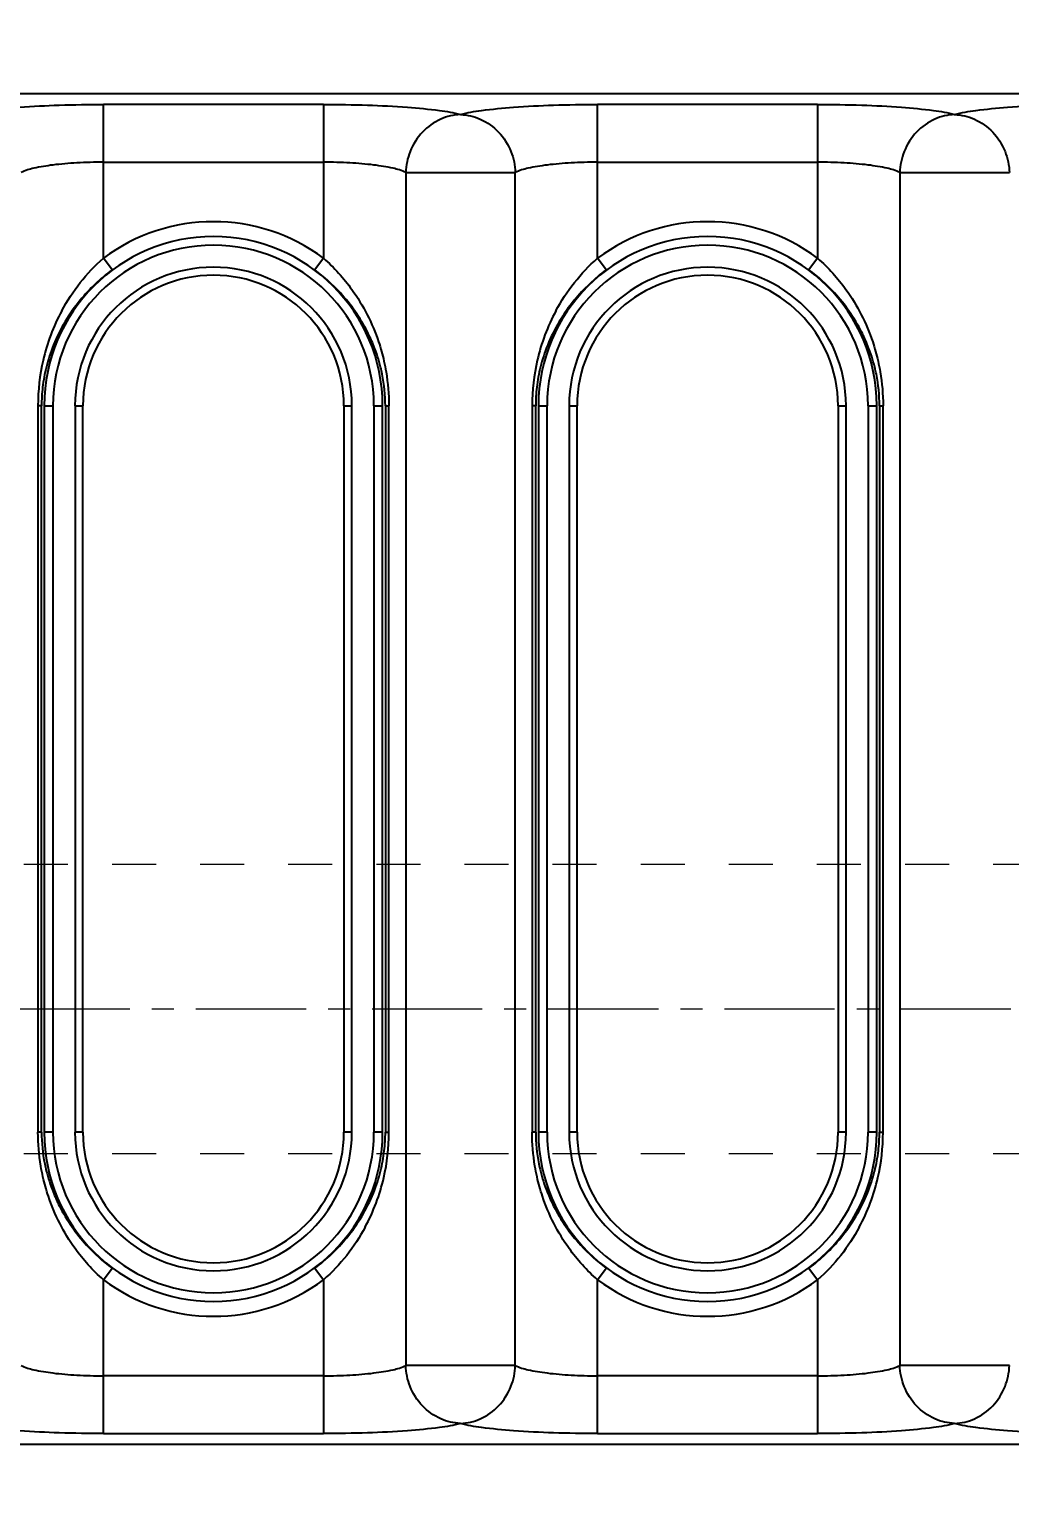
# Model space of a CAD drawing. Header units: millimetres. Extents: x 309 to 11345, y -1340 to 1318.
# Drawn here: x 1053.1 to 1087, y -425.7 to -374.6 of the extents above; entities that cross this region are included whole.
import ezdxf

# ---------------------------------------------------------------- set-up
doc = ezdxf.new("R2010")
doc.units = ezdxf.units.MM
doc.header["$LTSCALE"] = 16.335
doc.header["$PDMODE"] = 3
doc.header["$PDSIZE"] = 0.3125
doc.linetypes.add('CENTER', pattern=[0.6, 0.375, -0.075, 0.075, -0.075])
doc.linetypes.add('HIDDEN', pattern=[0.2, 0.1, -0.1])
doc.layers.get('0').update_dxf_attribs({"linetype": 'CONTINUOUS'})
doc.layers.get('Defpoints').update_dxf_attribs({"linetype": 'CONTINUOUS'})
doc.layers.add('cool', color=153, linetype='HIDDEN', lineweight=9)
doc.styles.get("Standard").update_dxf_attribs({"font": 'txt', "width": 0.8})
doc.dimstyles.get("Standard").update_dxf_attribs({"dimtxt": 0.15625, "dimasz": 0.1875, "dimexe": 0.125, "dimexo": 0.0625, "dimtad": 0, "dimtih": 1, "dimtoh": 1, "dimdsep": 46, "dimtxsty": 'Standard', "dimcen": 0.09, "dimadec": 0, "dimazin": 0, "dimtp": 0.01, "dimtm": 0.01, "dimtfac": 1, "dimtofl": 0, "dimtmove": 0, "dimatfit": 3, "dimfxl": 0, "dimtolj": 1, "dimarcsym": 0})

# ---------------------------------------------------------------- blocks, each defined once
blk = doc.blocks.new('*D108')
at = {"color": 4, "lineweight": -2}
blk.add_line((1291.426, -408.458), (1335.614, -408.458), dxfattribs=at)
at = {"layer": 'Defpoints', "color": 0}
for p in [(1291.364, -408.458), (1335.614, -408.458), (1045.847, -463.458)]:
    blk.add_point(p, dxfattribs=at)
at = {"color": 6, "insert": (1350.281, -408.458), "char_height": 10, "attachment_point": 5}
blk.add_mtext('\\A1;55.00', dxfattribs=at)
blk = doc.blocks.new('*D109')
at = {"color": 4, "lineweight": -2}
blk.add_line((1250.358, -391.101), (1335.614, -391.101), dxfattribs=at)
at = {"layer": 'Defpoints', "color": 0}
for p in [(1250.296, -391.101), (1335.614, -391.101), (1045.847, -463.458)]:
    blk.add_point(p, dxfattribs=at)
at = {"color": 6, "insert": (1351.614, -391.101), "char_height": 10, "attachment_point": 5}
blk.add_mtext('\\A1;72.36', dxfattribs=at)
blk = doc.blocks.new('*D110')
at = {"color": 4, "lineweight": -2}
blk.add_line((1248.11, -321.428), (1335.614, -321.428), dxfattribs=at)
at = {"layer": 'Defpoints', "color": 0}
for p in [(1248.047, -321.428), (1335.614, -321.428), (1045.847, -463.458)]:
    blk.add_point(p, dxfattribs=at)
at = {"color": 6, "insert": (1353.614, -321.428), "char_height": 10, "attachment_point": 5}
blk.add_mtext('\\A1;142.03', dxfattribs=at)
blk = doc.blocks.new('*D111')
at = {"color": 4, "lineweight": -2}
blk.add_line((1273.204, -303.458), (1335.614, -303.458), dxfattribs=at)
at = {"layer": 'Defpoints', "color": 0}
for p in [(1273.141, -303.458), (1335.614, -303.458), (1045.847, -463.458)]:
    blk.add_point(p, dxfattribs=at)
at = {"color": 6, "insert": (1352.281, -303.458), "char_height": 10, "attachment_point": 5}
blk.add_mtext('\\A1;160.00', dxfattribs=at)
blk = doc.blocks.new('*D112')
at = {"color": 4, "lineweight": -2}
blk.add_line((1050.31, -283.428), (1335.614, -283.428), dxfattribs=at)
at = {"layer": 'Defpoints', "color": 0}
for p in [(1050.247, -283.428), (1335.614, -283.428), (1045.847, -463.458)]:
    blk.add_point(p, dxfattribs=at)
at = {"color": 6, "insert": (1352.947, -283.428), "char_height": 10, "attachment_point": 5}
blk.add_mtext('\\A1;180.03', dxfattribs=at)
blk = doc.blocks.new('*D113')
at = {"color": 4, "lineweight": -2}
blk.add_line((1290.91, -258.458), (1335.614, -258.458), dxfattribs=at)
at = {"layer": 'Defpoints', "color": 0}
for p in [(1290.847, -258.458), (1335.614, -258.458), (1045.847, -463.458)]:
    blk.add_point(p, dxfattribs=at)
at = {"color": 6, "insert": (1353.614, -258.458), "char_height": 10, "attachment_point": 5}
blk.add_mtext('\\A1;205.00', dxfattribs=at)
blk = doc.blocks.new('*D122')
at = {"color": 4, "lineweight": -2}
blk.add_line((1107.947, -278.966), (1107.947, -210.167), dxfattribs=at)
at = {"layer": 'Defpoints', "color": 0}
for p in [(1107.947, -210.167), (1107.947, -279.028), (1045.847, -463.458)]:
    blk.add_point(p, dxfattribs=at)
at = {"color": 6, "insert": (1107.947, -196.167), "char_height": 10, "attachment_point": 5, "rotation": 90}
blk.add_mtext('\\A1;62.10', dxfattribs=at)
blk = doc.blocks.new('*D123')
at = {"color": 4, "lineweight": -2}
for p, q in [((1158.43, -230.167), (1158.43, -210.167)), ((1170.647, -250.167), (1158.43, -230.167)), ((1170.647, -278.966), (1170.647, -250.167))]:
    blk.add_line(p, q, dxfattribs=at)
at = {"layer": 'Defpoints', "color": 0}
for p in [(1158.43, -210.167), (1170.647, -279.028), (1045.847, -463.458)]:
    blk.add_point(p, dxfattribs=at)
at = {"color": 6, "insert": (1158.43, -192.167), "char_height": 10, "attachment_point": 5, "rotation": 90}
blk.add_mtext('\\A1;124.80', dxfattribs=at)
blk = doc.blocks.new('*D124')
at = {"color": 4, "lineweight": -2}
for p, q in [((1232.141, -230.167), (1232.141, -210.167)), ((1243.647, -250.167), (1232.141, -230.167)), ((1243.647, -316.966), (1243.647, -250.167))]:
    blk.add_line(p, q, dxfattribs=at)
at = {"layer": 'Defpoints', "color": 0}
for p in [(1232.141, -210.167), (1243.647, -317.028), (1045.847, -463.458)]:
    blk.add_point(p, dxfattribs=at)
at = {"color": 6, "insert": (1232.141, -192.167), "char_height": 10, "attachment_point": 5, "rotation": 90}
blk.add_mtext('\\A1;197.80', dxfattribs=at)
blk = doc.blocks.new('*D125')
at = {"color": 4, "lineweight": -2}
for p, q in [((1243.861, -230.167), (1243.861, -210.167)), ((1245.346, -250.167), (1243.861, -230.167)), ((1245.346, -386.088), (1245.346, -250.167))]:
    blk.add_line(p, q, dxfattribs=at)
at = {"layer": 'Defpoints', "color": 0}
for p in [(1243.861, -210.167), (1245.346, -386.151), (1045.847, -463.458)]:
    blk.add_point(p, dxfattribs=at)
at = {"color": 6, "insert": (1243.861, -192.167), "char_height": 10, "attachment_point": 5, "rotation": 90}
blk.add_mtext('\\A1;199.50', dxfattribs=at)
blk = doc.blocks.new('*D126')
at = {"color": 4, "lineweight": -2}
for p, q in [((1302.014, -230.167), (1302.014, -210.167)), ((1290.847, -234.482), (1302.014, -230.167)), ((1290.847, -254.42), (1290.847, -234.482))]:
    blk.add_line(p, q, dxfattribs=at)
at = {"layer": 'Defpoints', "color": 0}
for p in [(1302.014, -210.167), (1290.847, -254.482), (1045.847, -463.458)]:
    blk.add_point(p, dxfattribs=at)
at = {"color": 6, "insert": (1302.014, -191.501), "char_height": 10, "attachment_point": 5, "rotation": 90}
blk.add_mtext('\\A1;245.00', dxfattribs=at)
blk = doc.blocks.new('*D127')
at = {"color": 4, "lineweight": -2}
blk.add_line((1267.747, -431.966), (1267.747, -210.167), dxfattribs=at)
at = {"layer": 'Defpoints', "color": 0}
for p in [(1267.747, -210.167), (1267.747, -432.028), (1045.847, -463.458)]:
    blk.add_point(p, dxfattribs=at)
at = {"color": 6, "insert": (1267.747, -192.167), "char_height": 10, "attachment_point": 5, "rotation": 90}
blk.add_mtext('\\A1;221.90', dxfattribs=at)
blk = doc.blocks.new('*D128')
at = {"color": 4, "lineweight": -2}
blk.add_line((1175.847, -452.396), (1175.847, -210.167), dxfattribs=at)
at = {"layer": 'Defpoints', "color": 0}
for p in [(1175.847, -210.167), (1175.847, -452.458), (1045.847, -463.458)]:
    blk.add_point(p, dxfattribs=at)
at = {"color": 6, "insert": (1175.847, -193.501), "char_height": 10, "attachment_point": 5, "rotation": 90}
blk.add_mtext('\\A1;130.00', dxfattribs=at)
blk = doc.blocks.new('*D165')
at = {"color": 4, "lineweight": -2}
for p, q in [((1285.656, -229.338), (1285.656, -209.338)), ((1275.847, -249.338), (1285.656, -229.338)), ((1275.847, -386.638), (1275.847, -249.338))]:
    blk.add_line(p, q, dxfattribs=at)
at = {"layer": 'Defpoints', "color": 0}
for p in [(1285.656, -209.338), (1275.847, -386.701), (1045.847, -463.458)]:
    blk.add_point(p, dxfattribs=at)
at = {"color": 6, "insert": (1285.656, -191.338), "char_height": 10, "attachment_point": 5, "rotation": 90}
blk.add_mtext('\\A1;230.00', dxfattribs=at)
blk = doc.blocks.new('*D218')
at = {"color": 4, "lineweight": -2}
blk.add_line((1257.372, -356.458), (1334.895, -356.458), dxfattribs=at)
at = {"layer": 'Defpoints', "color": 0}
for p in [(1257.31, -356.458), (1334.895, -356.458), (1045.847, -463.458)]:
    blk.add_point(p, dxfattribs=at)
at = {"color": 6, "insert": (1351.562, -356.458), "char_height": 10, "attachment_point": 5}
blk.add_mtext('\\A1;107.00', dxfattribs=at)
blk = doc.blocks.new('*D221')
at = {"color": 4, "lineweight": -2}
for p, q in [((1253.827, -229.49), (1253.827, -209.49)), ((1252.91, -249.49), (1253.827, -229.49)), ((1252.91, -351.996), (1252.91, -249.49))]:
    blk.add_line(p, q, dxfattribs=at)
at = {"layer": 'Defpoints', "color": 0}
for p in [(1253.827, -209.49), (1252.91, -352.058), (1045.847, -463.458)]:
    blk.add_point(p, dxfattribs=at)
at = {"color": 6, "insert": (1253.827, -190.823), "char_height": 10, "attachment_point": 5, "rotation": 90}
blk.add_mtext('\\A1;207.06', dxfattribs=at)

msp = doc.modelspace()

# ---------------------------------------------------------------- linework, layer by layer
at = {"color": 7, "linetype": 'Continuous'}
for p, q in [((1106.842, -376.796), (994.907, -376.796)), ((1055.613, -382.481), (1055.613, -377.158)), ((1063.229, -377.158), (1055.613, -377.158)), ((1063.229, -377.158), (1063.229, -382.481)), ((1072.707, -382.481), (1072.707, -377.158)), ((1080.323, -377.158), (1072.707, -377.158)), ((1080.323, -377.158), (1080.323, -382.481)), ((1055.613, -379.158), (1063.229, -379.158)), ((1066.073, -379.51), (1066.073, -420.79)), ((1066.073, -379.51), (1069.864, -379.51)), ((1069.864, -420.79), (1069.864, -379.51)), ((1072.707, -379.158), (1080.323, -379.158)), ((1083.166, -379.51), (1083.166, -420.79)), ((1083.166, -379.51), (1086.957, -379.51)), ((1055.913, -382.883), (1055.613, -382.481)), ((1063.229, -382.481), (1062.929, -382.883)), ((1073.007, -382.883), (1072.707, -382.481)), ((1080.323, -382.481), (1080.023, -382.883)), ((1053.35, -387.581), (1053.35, -412.719)), ((1053.474, -387.581), (1053.35, -387.581)), ((1053.474, -412.719), (1053.474, -387.581)), ((1053.57, -387.581), (1053.57, -412.719)), ((1053.57, -387.581), (1053.871, -387.581)), ((1053.871, -412.719), (1053.871, -387.581)), ((1054.632, -387.581), (1054.632, -412.719)), ((1054.632, -387.581), (1054.908, -387.581)), ((1054.908, -412.719), (1054.908, -387.581)), ((1063.935, -387.581), (1063.935, -412.719)), ((1063.935, -387.581), (1064.211, -387.581)), ((1064.211, -412.719), (1064.211, -387.581)), ((1064.972, -387.581), (1064.972, -412.719)), ((1064.972, -387.581), (1065.273, -387.581)), ((1065.273, -412.719), (1065.273, -387.581)), ((1065.368, -387.581), (1065.368, -412.719)), ((1065.368, -387.581), (1065.493, -387.581)), ((1065.493, -412.719), (1065.493, -387.581)), ((1070.444, -387.581), (1070.444, -412.719)), ((1070.568, -387.581), (1070.444, -387.581)), ((1070.568, -412.719), (1070.568, -387.581)), ((1070.663, -387.581), (1070.663, -412.719)), ((1070.663, -387.581), (1070.964, -387.581)), ((1070.964, -412.719), (1070.964, -387.581)), ((1071.725, -387.581), (1071.725, -412.719)), ((1071.725, -387.581), (1072.001, -387.581)), ((1072.001, -412.719), (1072.001, -387.581)), ((1081.029, -387.581), (1081.029, -412.719)), ((1081.029, -387.581), (1081.304, -387.581)), ((1081.304, -412.719), (1081.304, -387.581)), ((1082.065, -387.581), (1082.065, -412.719)), ((1082.065, -387.581), (1082.366, -387.581)), ((1082.366, -412.719), (1082.366, -387.581)), ((1082.462, -387.581), (1082.462, -412.719)), ((1082.462, -387.581), (1082.586, -387.581)), ((1082.586, -412.719), (1082.586, -387.581)), ((1053.474, -412.719), (1053.35, -412.719)), ((1053.871, -412.719), (1053.57, -412.719)), ((1054.908, -412.719), (1054.632, -412.719)), ((1064.211, -412.719), (1063.935, -412.719)), ((1065.273, -412.719), (1064.972, -412.719)), ((1065.368, -412.719), (1065.493, -412.719)), ((1070.568, -412.719), (1070.444, -412.719)), ((1070.964, -412.719), (1070.663, -412.719)), ((1072.001, -412.719), (1071.725, -412.719)), ((1081.304, -412.719), (1081.029, -412.719)), ((1082.366, -412.719), (1082.065, -412.719)), ((1082.462, -412.719), (1082.586, -412.719)), ((1055.613, -417.819), (1055.913, -417.417)), ((1062.929, -417.417), (1063.229, -417.819)), ((1072.707, -417.819), (1073.007, -417.417)), ((1080.023, -417.417), (1080.323, -417.819)), ((1055.613, -423.142), (1055.613, -417.819)), ((1063.229, -417.819), (1063.229, -423.142)), ((1072.707, -423.142), (1072.707, -417.819)), ((1080.323, -417.819), (1080.323, -423.142)), ((1069.864, -420.79), (1066.073, -420.79)), ((1086.957, -420.79), (1083.166, -420.79)), ((1063.229, -421.142), (1055.613, -421.142)), ((1080.323, -421.142), (1072.707, -421.142)), ((986.523, -423.504), (1106.842, -423.504)), ((1055.613, -423.142), (1063.229, -423.142)), ((1072.707, -423.142), (1080.323, -423.142))]:
    msp.add_line(p, q, dxfattribs=at)
for centre, radius, start, end in [((1059.421, -387.581), 6.365, 53.254, 126.746), ((1076.515, -387.581), 6.365, 53.254, 126.746), ((1059.421, -387.581), 5.852, 0, 180), ((1059.421, -387.581), 5.551, 0, 180), ((1076.515, -387.581), 5.852, 0, 180), ((1076.515, -387.581), 5.551, 0, 180), ((1059.421, -387.581), 4.79, 0, 180), ((1059.655, -387.908), 6.265, 126.6715, 140.6233), ((1059.421, -387.581), 4.514, 0, 180), ((1059.181, -387.916), 6.275, 42.4543, 53.3202), ((1076.515, -387.581), 4.79, 0, 180), ((1076.749, -387.908), 6.265, 126.6715, 140.6233), ((1076.515, -387.581), 4.514, 0, 180), ((1076.274, -387.916), 6.275, 42.4543, 53.3202), ((1059.526, -387.8), 6.097, 140.6354, 149.1366), ((1076.619, -387.8), 6.097, 140.6354, 149.1366), ((1060.215, -387.548), 6.86, 151.7095, 167.0764), ((1059.378, -387.711), 5.924, 149.1427, 157.8689), ((1077.309, -387.548), 6.86, 151.7095, 167.0764), ((1076.472, -387.711), 5.924, 149.1427, 157.8689), ((1059.2, -387.638), 5.732, 157.8753, 165.8913), ((1076.293, -387.638), 5.732, 157.8753, 165.8913), ((1060.335, -387.585), 6.985, 167.0025, 179.9679), ((1059.038, -387.596), 5.565, 165.906, 173.2916), ((1077.429, -387.585), 6.985, 167.0025, 179.9679), ((1076.132, -387.596), 5.565, 165.906, 173.2916), ((1059.738, -387.598), 5.631, 0.1707, 11.287), ((1076.831, -387.598), 5.631, 0.1707, 11.287), ((1058.93, -387.582), 5.455, 173.3051, 179.994), ((1076.023, -387.582), 5.455, 173.3051, 179.994), ((1059.105, -412.702), 5.631, 180.1708, 191.287), ((1059.421, -412.719), 5.852, 180, 0), ((1059.421, -412.719), 5.551, 180, 360), ((1059.421, -412.719), 4.79, 180, 360), ((1059.421, -412.719), 4.514, 180, 0), ((1058.507, -412.715), 6.985, 347.0025, 359.9679), ((1059.913, -412.718), 5.455, 353.3051, 359.994), ((1076.199, -412.702), 5.631, 180.1708, 191.287), ((1076.515, -412.719), 5.852, 180, 0), ((1076.515, -412.719), 5.551, 180, 360), ((1076.515, -412.719), 4.79, 180, 360), ((1076.515, -412.719), 4.514, 180, 0), ((1075.601, -412.715), 6.985, 347.0025, 359.9679), ((1077.007, -412.718), 5.455, 353.3051, 359.994), ((1059.804, -412.704), 5.565, 345.906, 353.2916), ((1076.898, -412.704), 5.565, 345.906, 353.2916), ((1058.627, -412.752), 6.86, 331.7095, 347.0764), ((1059.643, -412.662), 5.732, 337.8753, 345.8913), ((1075.721, -412.752), 6.86, 331.7095, 347.0764), ((1076.736, -412.662), 5.732, 337.8753, 345.8913), ((1059.465, -412.589), 5.924, 329.1427, 337.8689), ((1076.558, -412.589), 5.924, 329.1427, 337.8689), ((1059.317, -412.5), 6.097, 320.6354, 329.1366), ((1076.41, -412.5), 6.097, 320.6354, 329.1366), ((1059.188, -412.392), 6.265, 306.6715, 320.6233), ((1076.281, -412.392), 6.265, 306.6715, 320.6233), ((1059.662, -412.384), 6.275, 222.4543, 233.3202), ((1076.755, -412.384), 6.275, 222.4543, 233.3202), ((1059.421, -412.719), 6.365, 233.254, 306.746), ((1076.515, -412.719), 6.365, 233.254, 306.746)]:
    msp.add_arc(centre, radius, start, end, dxfattribs=at)
for points, knots in [([(1050.875, -377.51), (1051.112, -377.439), (1051.725, -377.342), (1052.798, -377.239), (1054.136, -377.173), (1055.105, -377.158), (1055.613, -377.158)], [0, 0, 0, 0, 0.155949, 0.389404, 0.679649, 1, 1, 1, 1]), ([(1063.229, -377.158), (1063.738, -377.158), (1064.706, -377.173), (1066.045, -377.239), (1067.118, -377.342), (1067.731, -377.439), (1067.968, -377.51)], [0, 0, 0, 0, 0.320374, 0.610618, 0.844066, 1, 1, 1, 1]), ([(1067.968, -377.51), (1067.734, -377.518), (1067.24, -377.635), (1066.61, -378.089), (1066.188, -378.753), (1066.081, -379.264), (1066.073, -379.51)], [0, 0, 0, 0, 0.233579, 0.491555, 0.754782, 1, 1, 1, 1]), ([(1067.968, -377.51), (1068.205, -377.439), (1068.819, -377.342), (1069.891, -377.239), (1071.23, -377.173), (1072.199, -377.158), (1072.707, -377.158)], [0, 0, 0, 0, 0.155949, 0.389404, 0.679649, 1, 1, 1, 1]), ([(1067.968, -377.51), (1068.202, -377.518), (1068.696, -377.635), (1069.326, -378.089), (1069.748, -378.753), (1069.855, -379.264), (1069.864, -379.51)], [0, 0, 0, 0, 0.233579, 0.491555, 0.754782, 1, 1, 1, 1]), ([(1080.323, -377.158), (1080.831, -377.158), (1081.8, -377.173), (1083.139, -377.239), (1084.211, -377.342), (1084.824, -377.439), (1085.062, -377.51)], [0, 0, 0, 0, 0.320374, 0.610618, 0.844066, 1, 1, 1, 1]), ([(1085.062, -377.51), (1084.827, -377.518), (1084.334, -377.635), (1083.703, -378.089), (1083.281, -378.753), (1083.174, -379.264), (1083.166, -379.51)], [0, 0, 0, 0, 0.233579, 0.491555, 0.754782, 1, 1, 1, 1]), ([(1085.062, -377.51), (1085.299, -377.439), (1085.912, -377.342), (1086.985, -377.239), (1088.323, -377.173), (1089.292, -377.158), (1089.8, -377.158)], [0, 0, 0, 0, 0.155949, 0.389404, 0.679649, 1, 1, 1, 1]), ([(1085.062, -377.51), (1085.296, -377.518), (1085.789, -377.635), (1086.42, -378.089), (1086.842, -378.753), (1086.949, -379.264), (1086.957, -379.51)], [0, 0, 0, 0, 0.233579, 0.491555, 0.754782, 1, 1, 1, 1]), ([(1055.613, -379.158), (1055.308, -379.158), (1054.726, -379.174), (1053.921, -379.239), (1053.276, -379.343), (1052.908, -379.442), (1052.77, -379.51)], [0, 0, 0, 0, 0.318055, 0.606823, 0.840028, 1, 1, 1, 1]), ([(1066.073, -379.51), (1065.935, -379.442), (1065.566, -379.343), (1064.921, -379.239), (1064.117, -379.174), (1063.534, -379.158), (1063.229, -379.158)], [0, 0, 0, 0, 0.159969, 0.39318, 0.681951, 1, 1, 1, 1]), ([(1072.707, -379.158), (1072.402, -379.158), (1071.819, -379.174), (1071.015, -379.239), (1070.37, -379.343), (1070.001, -379.442), (1069.864, -379.51)], [0, 0, 0, 0, 0.318055, 0.606823, 0.840028, 1, 1, 1, 1]), ([(1083.166, -379.51), (1083.028, -379.442), (1082.66, -379.343), (1082.015, -379.239), (1081.21, -379.174), (1080.628, -379.158), (1080.323, -379.158)], [0, 0, 0, 0, 0.159969, 0.39318, 0.681951, 1, 1, 1, 1]), ([(1064.97, -385.522), (1064.903, -385.355), (1064.603, -384.691), (1064.18, -384.083), (1063.811, -383.68)], [0, 0, 0, 0, 0.248204, 1, 1, 1, 1]), ([(1064.21, -383.562), (1064.605, -384.113), (1065.025, -384.939), (1065.268, -385.814), (1065.319, -386.038)], [0, 0, 0, 0, 0.746536, 1, 1, 1, 1]), ([(1082.063, -385.522), (1081.997, -385.355), (1081.697, -384.691), (1081.274, -384.083), (1080.904, -383.68)], [0, 0, 0, 0, 0.248204, 1, 1, 1, 1]), ([(1081.303, -383.562), (1081.698, -384.113), (1082.118, -384.939), (1082.362, -385.814), (1082.413, -386.038)], [0, 0, 0, 0, 0.746536, 1, 1, 1, 1]), ([(1065.259, -386.496), (1065.242, -386.412), (1065.168, -386.081), (1065.063, -385.758), (1064.97, -385.522)], [0, 0, 0, 0, 0.253093, 1, 1, 1, 1]), ([(1082.353, -386.496), (1082.336, -386.412), (1082.262, -386.081), (1082.157, -385.758), (1082.063, -385.522)], [0, 0, 0, 0, 0.253093, 1, 1, 1, 1]), ([(1065.319, -386.038), (1065.347, -386.163), (1065.448, -386.671), (1065.492, -387.191), (1065.492, -387.581)], [0, 0, 0, 0, 0.246522, 1, 1, 1, 1]), ([(1082.413, -386.038), (1082.441, -386.163), (1082.541, -386.671), (1082.586, -387.191), (1082.586, -387.581)], [0, 0, 0, 0, 0.246522, 1, 1, 1, 1]), ([(1053.524, -414.262), (1053.495, -414.137), (1053.395, -413.629), (1053.35, -413.109), (1053.35, -412.719)], [0, 0, 0, 0, 0.246522, 1, 1, 1, 1]), ([(1070.617, -414.262), (1070.589, -414.137), (1070.489, -413.629), (1070.444, -413.109), (1070.444, -412.719)], [0, 0, 0, 0, 0.246522, 1, 1, 1, 1]), ([(1053.583, -413.804), (1053.6, -413.888), (1053.674, -414.219), (1053.779, -414.542), (1053.873, -414.778)], [0, 0, 0, 0, 0.253093, 1, 1, 1, 1]), ([(1070.677, -413.804), (1070.694, -413.888), (1070.768, -414.219), (1070.873, -414.542), (1070.966, -414.778)], [0, 0, 0, 0, 0.253093, 1, 1, 1, 1]), ([(1054.633, -416.738), (1054.238, -416.187), (1053.818, -415.361), (1053.574, -414.486), (1053.524, -414.262)], [0, 0, 0, 0, 0.746536, 1, 1, 1, 1]), ([(1071.726, -416.738), (1071.331, -416.187), (1070.912, -415.361), (1070.668, -414.486), (1070.617, -414.262)], [0, 0, 0, 0, 0.746536, 1, 1, 1, 1]), ([(1053.873, -414.778), (1053.94, -414.945), (1054.239, -415.609), (1054.662, -416.217), (1055.032, -416.62)], [0, 0, 0, 0, 0.248204, 1, 1, 1, 1]), ([(1070.966, -414.778), (1071.033, -414.945), (1071.333, -415.609), (1071.756, -416.217), (1072.125, -416.62)], [0, 0, 0, 0, 0.248204, 1, 1, 1, 1]), ([(1052.77, -420.79), (1052.908, -420.858), (1053.276, -420.957), (1053.921, -421.061), (1054.726, -421.126), (1055.308, -421.142), (1055.613, -421.142)], [0, 0, 0, 0, 0.159969, 0.39318, 0.681951, 1, 1, 1, 1]), ([(1063.229, -421.142), (1063.534, -421.142), (1064.117, -421.126), (1064.921, -421.061), (1065.566, -420.957), (1065.935, -420.858), (1066.073, -420.79)], [0, 0, 0, 0, 0.318055, 0.606823, 0.840028, 1, 1, 1, 1]), ([(1067.968, -422.79), (1067.734, -422.782), (1067.24, -422.665), (1066.61, -422.211), (1066.188, -421.547), (1066.081, -421.036), (1066.073, -420.79)], [0, 0, 0, 0, 0.233579, 0.491555, 0.754782, 1, 1, 1, 1]), ([(1067.968, -422.79), (1068.202, -422.782), (1068.696, -422.665), (1069.326, -422.211), (1069.748, -421.547), (1069.855, -421.036), (1069.864, -420.79)], [0, 0, 0, 0, 0.233579, 0.491555, 0.754782, 1, 1, 1, 1]), ([(1069.864, -420.79), (1070.001, -420.858), (1070.37, -420.957), (1071.015, -421.061), (1071.819, -421.126), (1072.402, -421.142), (1072.707, -421.142)], [0, 0, 0, 0, 0.159969, 0.39318, 0.681951, 1, 1, 1, 1]), ([(1080.323, -421.142), (1080.628, -421.142), (1081.21, -421.126), (1082.015, -421.061), (1082.66, -420.957), (1083.028, -420.858), (1083.166, -420.79)], [0, 0, 0, 0, 0.318055, 0.606823, 0.840028, 1, 1, 1, 1]), ([(1085.062, -422.79), (1084.827, -422.782), (1084.334, -422.665), (1083.703, -422.211), (1083.281, -421.547), (1083.174, -421.036), (1083.166, -420.79)], [0, 0, 0, 0, 0.233579, 0.491555, 0.754782, 1, 1, 1, 1]), ([(1085.062, -422.79), (1085.296, -422.782), (1085.789, -422.665), (1086.42, -422.211), (1086.842, -421.547), (1086.949, -421.036), (1086.957, -420.79)], [0, 0, 0, 0, 0.233579, 0.491555, 0.754782, 1, 1, 1, 1]), ([(1055.613, -423.142), (1055.105, -423.142), (1054.136, -423.127), (1052.798, -423.061), (1051.725, -422.958), (1051.112, -422.861), (1050.875, -422.79)], [0, 0, 0, 0, 0.320374, 0.610618, 0.844066, 1, 1, 1, 1]), ([(1067.968, -422.79), (1067.731, -422.861), (1067.118, -422.958), (1066.045, -423.061), (1064.706, -423.127), (1063.738, -423.142), (1063.229, -423.142)], [0, 0, 0, 0, 0.155949, 0.389404, 0.679649, 1, 1, 1, 1]), ([(1072.707, -423.142), (1072.199, -423.142), (1071.23, -423.127), (1069.891, -423.061), (1068.819, -422.958), (1068.205, -422.861), (1067.968, -422.79)], [0, 0, 0, 0, 0.320374, 0.610618, 0.844066, 1, 1, 1, 1]), ([(1085.062, -422.79), (1084.824, -422.861), (1084.211, -422.958), (1083.139, -423.061), (1081.8, -423.127), (1080.831, -423.142), (1080.323, -423.142)], [0, 0, 0, 0, 0.155949, 0.389404, 0.679649, 1, 1, 1, 1]), ([(1089.8, -423.142), (1089.292, -423.142), (1088.323, -423.127), (1086.985, -423.061), (1085.912, -422.958), (1085.299, -422.861), (1085.062, -422.79)], [0, 0, 0, 0, 0.320374, 0.610618, 0.844066, 1, 1, 1, 1])]:
    msp.add_open_spline(points, degree=3, knots=knots, dxfattribs=at)
for points in [[(1054.175, -384.297), (1054.541, -383.617), (1055.031, -382.988), (1055.613, -382.481)], [(1063.229, -382.481), (1063.596, -382.801), (1063.926, -383.167), (1064.21, -383.562)], [(1071.268, -384.297), (1071.634, -383.617), (1072.125, -382.988), (1072.707, -382.481)], [(1080.323, -382.481), (1080.69, -382.801), (1081.02, -383.167), (1081.303, -383.562)], [(1064.668, -416.003), (1064.302, -416.683), (1063.812, -417.312), (1063.229, -417.819)], [(1081.761, -416.003), (1081.396, -416.683), (1080.905, -417.312), (1080.323, -417.819)], [(1055.613, -417.819), (1055.246, -417.499), (1054.916, -417.133), (1054.633, -416.738)], [(1072.707, -417.819), (1072.34, -417.499), (1072.01, -417.133), (1071.726, -416.738)]]:
    msp.add_open_spline(points, degree=3, dxfattribs=at)
at = {"layer": 'cool', "ltscale": 0.932966}
for p, q in [((1316.517, -403.458), (827.847, -403.458)), ((1316.517, -413.458), (827.847, -413.458))]:
    msp.add_line(p, q, dxfattribs=at)
at = {"layer": 'cool', "color": 1, "linetype": 'CENTER', "ltscale": 0.621977}
msp.add_line((1330.847, -408.458), (822.847, -408.458), dxfattribs=at)

# ---------------------------------------------------------------- dimensions: what is measured, and where the dimension line sits
for feature_location, offset, dtype, picture, middle in [((1252.91, -352.058), (0.918, 142.568), 1, '*D221', (1253.827, -190.823)), ((1275.847, -386.701), (9.809, 177.362), 1, '*D165', (1285.656, -191.338)), ((1290.847, -254.482), (11.167, 44.315), 1, '*D126', (1302.014, -191.501)), ((1170.647, -279.028), (-12.217, 68.861), 1, '*D123', (1158.43, -192.167)), ((1243.647, -317.028), (-11.506, 106.861), 1, '*D124', (1232.141, -192.167)), ((1245.346, -386.151), (-1.485, 175.983), 1, '*D125', (1243.861, -192.167)), ((1267.747, -432.028), (0, 221.861), 1, '*D127', (1267.747, -192.167)), ((1175.847, -452.458), (0, 242.291), 1, '*D128', (1175.847, -193.501)), ((1107.947, -279.028), (0, 68.861), 1, '*D122', (1107.947, -196.167)), ((1290.847, -258.458), (44.767, 0), 0, '*D113', (1353.614, -258.458)), ((1050.247, -283.428), (285.367, 0), 0, '*D112', (1352.947, -283.428)), ((1273.141, -303.458), (62.473, 0), 0, '*D111', (1352.281, -303.458)), ((1248.047, -321.428), (87.567, 0), 0, '*D110', (1353.614, -321.428)), ((1257.31, -356.458), (77.585, 0), 0, '*D218', (1351.562, -356.458)), ((1250.296, -391.101), (85.318, 0), 0, '*D109', (1351.614, -391.101)), ((1291.364, -408.458), (44.25, 0), 0, '*D108', (1350.281, -408.458))]:
    dim = msp.add_ordinate_dim(feature_location=feature_location, offset=offset, dtype=dtype, origin=(1045.847, -463.458), dimstyle='Standard', override={"dimtxt": 10, "dimasz": 10, "dimgap": 0, "dimtih": 0, "dimtoh": 0, "dimzin": 0, "dimcen": 0, "dimclrd": 4, "dimclre": 4, "dimclrt": 6, "dimadec": 2, "dimtp": 0, "dimtm": 0, "dimtzin": 0})
    dim.commit()
    dim.dimension.update_dxf_attribs({"geometry": picture, "text_midpoint": middle})

doc.saveas('drawing.dxf')
